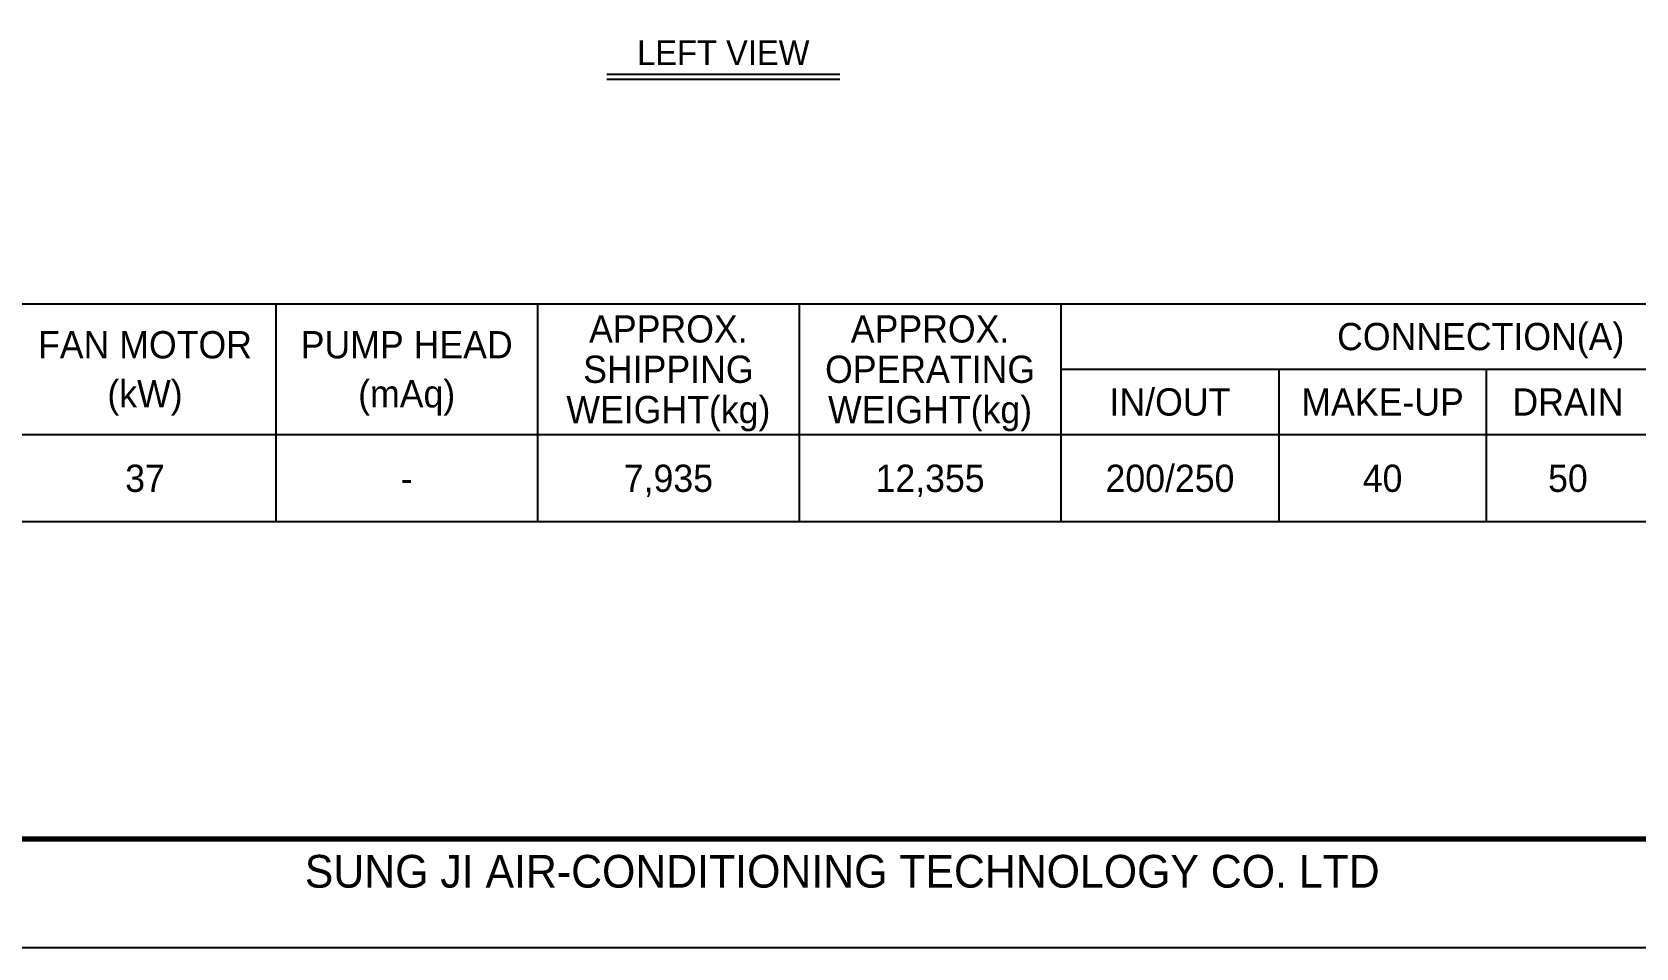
# Model space of a CAD drawing. Header units: millimetres. Extents: x 2197 to 34309, y 1850 to 24558.
# Drawn here: x 11713 to 22956, y 1850 to 8271 of the extents above; entities that cross this region are included whole.
import ezdxf
from ezdxf.enums import TextEntityAlignment as Align

# ---------------------------------------------------------------- set-up
doc = ezdxf.new("R2010")
doc.units = ezdxf.units.MM
for name, color, linetype in [('냉각탑_box', 1, 'Continuous'), ('냉각탑_form', 1, 'Continuous'), ('냉각탑_text', 3, 'Continuous')]:
    doc.layers.add(name, color=color, linetype=linetype)
doc.styles.add('돋움', font='Dotum.ttf')

# ---------------------------------------------------------------- blocks, each defined once
blk = doc.blocks.new('냉각탑form')
at = {"layer": 'Defpoints'}
blk.add_lwpolyline([(0, 297.07), (420.1, 297.07), (420.1, 0), (0, 0)], close=True, dxfattribs=at)
at = {"layer": '냉각탑_form', "const_width": 0.5}
blk.add_lwpolyline([(10, 287.07), (10, 10), (410.1, 10), (410.1, 287.07)], close=True, dxfattribs=at)
at = {"layer": '냉각탑_form', "style": '돋움'}
blk.add_text('SUNG JI AIR-CONDITIONING TECHNOLOGY CO. LTD', height=3.0007, dxfattribs=at).set_placement((149.5, 5.53))

msp = doc.modelspace()

# ---------------------------------------------------------------- linework, layer by layer
at = {"layer": '냉각탑_box'}
for p, q in [((15741.9, 7975), (17375.3, 7975)), ((15741.9, 7940), (17375.3, 7940)), ((13421.7, 6366), (13421.7, 4837.2)), ((15256.2, 6366), (15256.2, 4837.2)), ((17090.8, 6366), (17090.8, 4837.2)), ((18925.4, 6366), (18925.4, 4837.2)), ((18925.4, 5907.3), (24811.2, 5907.3)), ((20454.2, 5907.3), (20454.2, 4837.2)), ((21906.5, 5907.3), (21906.5, 4837.2)), ((8376.6, 5448.7), (24811.2, 5448.7))]:
    msp.add_line(p, q, dxfattribs=at)
msp.add_lwpolyline([(8376.6, 6366), (24811.2, 6366), (24811.2, 4837.2), (8376.6, 4837.2)], close=True, dxfattribs=at)

# ---------------------------------------------------------------- block references
at = {"layer": '냉각탑_form', "xscale": 76.44, "yscale": 76.44, "zscale": 76.44}
msp.add_blockref('냉각탑form', (2196.8, 1850.2), dxfattribs=at)

# ---------------------------------------------------------------- texts
at = {"layer": '냉각탑_text', "style": '돋움'}
for s, height, p in [('LEFT VIEW', 175, (16558.6, 8126.7)), ('APPROX.', 191.1, (16173.5, 6190.2)), ('APPROX.', 191.1, (18008.1, 6190.2)), ('CONNECTION(A)', 191.1, (21868.3, 6136.7)), ('FAN MOTOR', 191.1, (12504.4, 6079.3)), ('PUMP HEAD', 191.1, (14339, 6079.3)), ('SHIPPING', 191.1, (16173.5, 5907.3)), ('OPERATING', 191.1, (18008.1, 5907.3)), ('(kW)', 191.1, (12504.4, 5735.3)), ('(mAq)', 191.1, (14339, 5735.3)), ('IN/OUT', 191.1, (19689.8, 5678)), ('MAKE-UP', 191.1, (21180.3, 5678)), ('DRAIN', 191.1, (22479.8, 5678)), ('WEIGHT(kg)', 191.1, (16173.5, 5624.5)), ('WEIGHT(kg)', 191.1, (18008.1, 5624.5)), ('37', 191.1, (12504.4, 5142.9)), ('7,935', 191.1, (16173.5, 5142.9)), ('12,355', 191.1, (18008.1, 5142.9)), ('200/250', 191.1, (19689.8, 5142.9)), ('40', 191.1, (21180.3, 5142.9)), ('50', 191.1, (22479.8, 5142.9)), ('-', 191.1, (14339, 5142.9))]:
    msp.add_text(s, height=height, dxfattribs=at).set_placement(p, align=Align.MIDDLE_CENTER)

doc.saveas('drawing.dxf')
